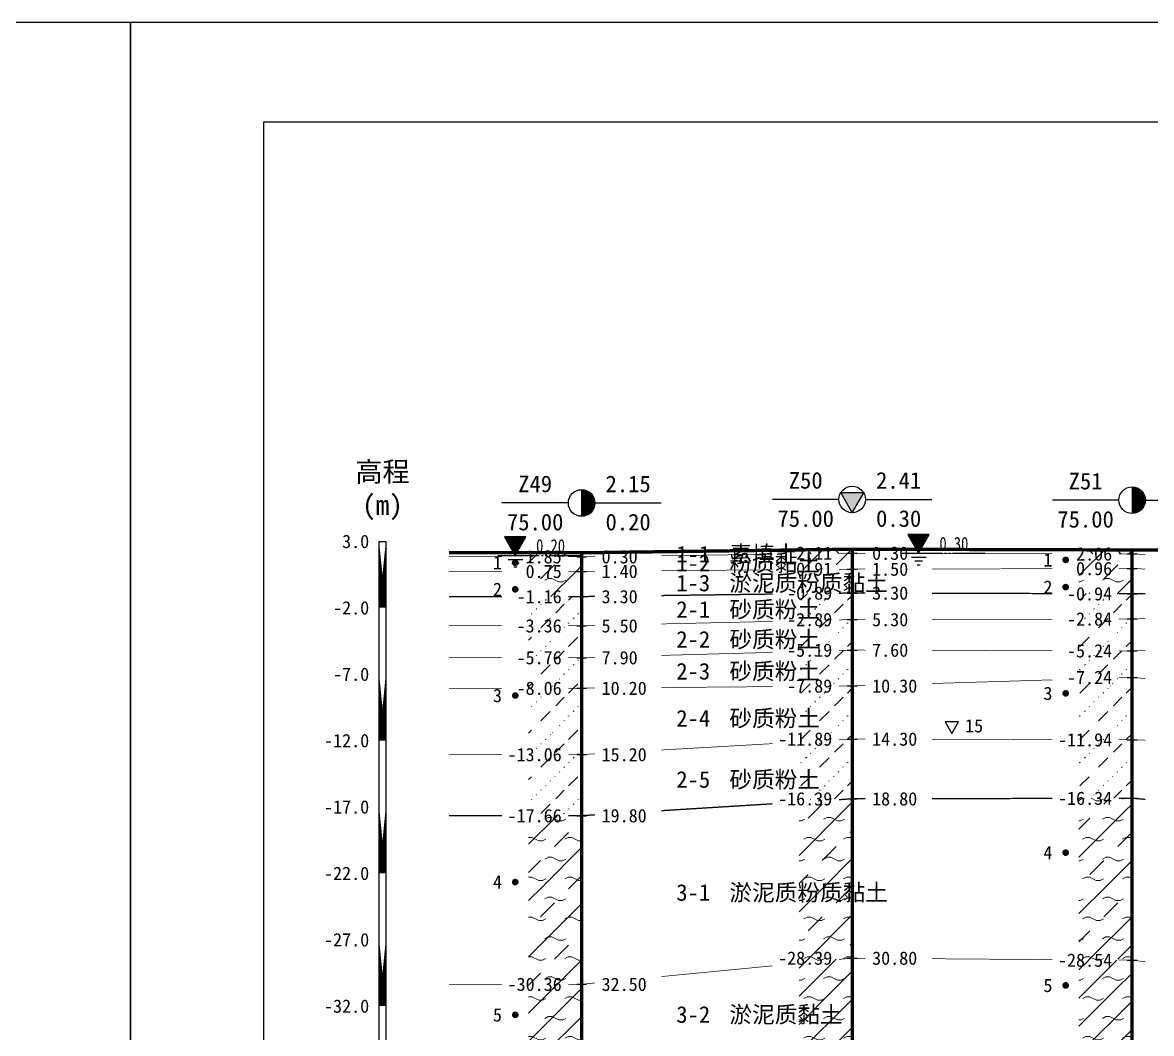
# Model space of a CAD drawing. Extents: x -37 to 3540, y -1485 to 297.
# Drawn here: x 2886.9 to 3056.9, y -152.3 to 0 of the extents above; entities that cross this region are included whole.
import ezdxf
from ezdxf.enums import TextEntityAlignment as Align

# ---------------------------------------------------------------- set-up
doc = ezdxf.new("R2010")
doc.units = 0
doc.layers.get('0').update_dxf_attribs({"linetype": 'CONTINUOUS'})
for name, color, linetype in [('CURVE', 200, 'CONTINUOUS'), ('FRAME', 7, 'CONTINUOUS'), ('HOLE', 41, 'CONTINUOUS'), ('RULER', 7, 'CONTINUOUS'), ('SAMPLE', 1, 'CONTINUOUS'), ('STRATUM', 241, 'CONTINUOUS')]:
    doc.layers.add(name, color=color, linetype=linetype)
doc.layers.add('HATCH', color=7, linetype='CONTINUOUS', lineweight=13)
doc.styles.add('ST', font='')
doc.styles.get('ST').set_extended_font_data('SimSun')
pattern_1 = [(45, (2934.1222, -297), (-2.12132, 2.12132), [10, 0]), (135, (2934.1222, -297), (-2.12132, -2.12132), [10, 0])]
pattern_2 = [(45, (2934.122, -297), (-4.24264, 4.24264), [10, 0]), (45, (2935.183, -300.182), (-2.12132, 6.36396), [3, -3])]
pattern_3 = [(45, (2934.122, -297), (-4.24264, 4.24264), [10, 0]), (45, (2935.183, -300.182), (-2.12132, 6.36396), [3, -3]), (26.565, (2935.1963, -297.2536), (5.999823, 5.999812), [0.567, -12.849]), (0, (2934.6293, -297.2536), (0, 6), [0.567, -5.433]), (26.565, (2932.541, -297), (5.999823, 5.999812), [0.567, -12.849]), (0, (2933.048, -296.7464), (0, 6), [0.567, -5.433]), (153.435, (2934.6293, -297.2536), (-5.999818, -5e-06), [1.134, -12.2826]), (26.565, (2938.1963, -294.2536), (5.999823, 5.999812), [0.567, -12.849]), (0, (2937.6293, -294.2536), (0, 6), [0.567, -5.433]), (26.565, (2935.541, -294), (5.999823, 5.999812), [0.567, -12.849]), (0, (2936.048, -293.7464), (0, 6), [0.567, -5.433]), (153.435, (2937.6293, -294.2536), (-5.999818, -5e-06), [1.134, -12.2826])]
pattern_4 = [(45, (2934.122, -297), (-7e-07, 6.99998), [1.97196, -7.92754]), (45, (2936.935, -294.171), (-7e-07, 6.99998), [1.99367, -7.90583]), (45, (2939.1897, -291.918), (-7e-07, 6.99998), [1.8136, -8.08588]), (26.565, (2934.1222, -293.5), (7, 7), [0.0965, -15.55598]), (36.8699, (2934.8222, -292.8), (7, 7), [0.19775, -34.80225]), (315, (2937.622, -290.024), (6.99998, 1e-06), [0.03305, -9.86644]), (26.565, (2937.6222, -297), (7, 7), [0.14475, -15.50773]), (26.565, (2938.3222, -296.3), (7, 7), [0.10528, -15.5472]), (90, (2938.672, -295.95), (-7, -5e-07), [0.02877, -6.97123]), (26.565, (2939.0222, -295.6), (7, 7), [0.091, -31.21394]), (36.8699, (2939.7222, -294.9), (7, 7), [0.1107, -34.8893]), (45, (2940.422, -294.2), (-2e-07, 6.99998), [0.10911, -9.79038]), (315, (2941.0363, -293.452), (6.99998, 1e-06), [0.03305, -9.86644]), (36.8699, (2935.5222, -292.1), (7, 7), [0.10224, -34.89776]), (53.1301, (2936.2222, -291.4), (14, 21), [0.13438, -34.86562]), (53.1301, (2936.9222, -290.7), (14, 21), [0.12625, -34.87375])]
pattern_5 = [(45, (2934.1222, -297), (-2.12132, 2.12132), [10, 0]), (26.565, (2935.1963, -297.2536), (5.999823, 5.999812), [0.567, -12.849]), (0, (2934.6293, -297.2536), (0, 6), [0.567, -5.433]), (26.565, (2932.541, -297), (5.999823, 5.999812), [0.567, -12.849]), (0, (2933.048, -296.7464), (0, 6), [0.567, -5.433]), (153.435, (2934.6293, -297.2536), (-5.999818, -5e-06), [1.134, -12.2826]), (26.565, (2938.1963, -294.2536), (5.999823, 5.999812), [0.567, -12.849]), (0, (2937.6293, -294.2536), (0, 6), [0.567, -5.433]), (26.565, (2935.541, -294), (5.999823, 5.999812), [0.567, -12.849]), (0, (2936.048, -293.7464), (0, 6), [0.567, -5.433]), (153.435, (2937.6293, -294.2536), (-5.999818, -5e-06), [1.134, -12.2826])]

# ---------------------------------------------------------------- blocks, each defined once
blk = doc.blocks.new('H_sam_hole')
blk.add_line((0, 2), (0, -2))
at = {"const_width": 2}
blk.add_lwpolyline([(0, -1, 0.414214), (1, 0, 0.414214), (0, 1, 1)], format="xyb", dxfattribs=at)
blk.add_circle((0, 0), 2)
blk = doc.blocks.new('H_spt_hole')
blk.add_hatch(color=256).paths.add_polyline_path([(1.73, 1), (-1.73, 1), (0, -2)])
blk.add_lwpolyline([(0, -2), (1.73, 1), (-1.73, 1)], close=True)
blk.add_circle((0, 0), 2)
blk = doc.blocks.new('SampleSoilUndisturbed')
at = {"const_width": 0.5}
blk.add_lwpolyline([(-0.25, 0, 1), (0.25, 0, 1)], format="xyb", close=True, dxfattribs=at)
blk = doc.blocks.new('TrigonHollow')
blk.add_lwpolyline([(0, -1.15), (1, 0.58), (-1, 0.58)], close=True)
blk = doc.blocks.new('Gwl')
blk.add_lwpolyline([(0, 0, 0, 3.22, 0), (0, 2.79, 3.22, 3.22, 0)], format="xyseb")
blk.add_lwpolyline([(0, 0), (1.61, 2.79), (-1.61, 2.79)], close=True)
for points in [[(-2.63, 0), (3.61, 0)], [(3.93, 0), (4.21, 0)], [(4.53, 0), (4.8, 0)], [(5.09, 0), (9.99, 0)], [(-1.09, -0.61), (1.16, -0.61)], [(-0.54, -1.14), (0.61, -1.14)], [(-0.19, -1.74), (0.26, -1.74)]]:
    blk.add_lwpolyline(points)
at = {"style": 'ST', "width": 0.8}
blk.add_attdef('*GWL', (3.14, 0.45), '', height=2, dxfattribs=at)

msp = doc.modelspace()

# ---------------------------------------------------------------- hatches: boundary and pattern name
at = {"layer": 'HATCH'}
h = msp.add_hatch(dxfattribs=at)
h.set_pattern_fill('FZNT', color=32, style=0)
h.set_pattern_definition(pattern_2)
h.paths.add_polyline_path([(3011.84, -79.93), (3003.84, -80.04), (3003.84, -82.4), (3011.84, -82.33)])
h.paths.add_polyline_path([(2992.53, -83.85), (3008.48, -83.85), (3008.48, -78.91), (2992.53, -78.91)], flags=9)
h.paths.add_polyline_path([(2992.53, -82.51), (3004.9, -82.51), (3004.9, -77.57), (2992.53, -77.57)], flags=9)
h.paths.add_polyline_path([(3002.63, -83.82), (3009.33, -83.82), (3009.33, -80.89), (3002.63, -80.89)], flags=9)
h.paths.add_polyline_path([(3002.64, -81.42), (3009.33, -81.42), (3009.33, -78.5), (3002.64, -78.5)], flags=9)
h = msp.add_hatch(dxfattribs=at)
h.set_pattern_fill('STT', color=50, style=0)
h.set_pattern_definition(pattern_1)
h.paths.add_polyline_path([(2971.09, -79.87), (2963.09, -79.87), (2963.09, -80.47), (2971.09, -80.47)])
h.paths.add_polyline_path([(2961.88, -81.96), (2968.58, -81.96), (2968.58, -79.02), (2961.88, -79.02)], flags=9)
h = msp.add_hatch(dxfattribs=at)
h.set_pattern_fill('FZNT', color=32, style=0)
h.set_pattern_definition(pattern_2)
h.paths.add_polyline_path([(2971.09, -80.47), (2963.09, -80.47), (2963.09, -82.67), (2971.09, -82.67)])
h.paths.add_polyline_path([(2961.88, -84.16), (2968.58, -84.16), (2968.58, -81.22), (2961.88, -81.22)], flags=9)
h.paths.add_polyline_path([(2961.88, -81.96), (2968.58, -81.96), (2968.58, -79.02), (2961.88, -79.02)], flags=9)
h = msp.add_hatch(dxfattribs=at)
h.set_pattern_fill('STT', color=50, style=0)
h.set_pattern_definition(pattern_1)
h.paths.add_polyline_path([(3011.84, -79.33), (3003.84, -79.44), (3003.84, -80.04), (3011.84, -79.93)])
h.paths.add_polyline_path([(2992.53, -83.85), (3008.48, -83.85), (3008.48, -78.91), (2992.53, -78.91)], flags=9)
h.paths.add_polyline_path([(3002.64, -81.42), (3009.33, -81.42), (3009.33, -78.5), (3002.64, -78.5)], flags=9)
h = msp.add_hatch(dxfattribs=at)
h.set_pattern_fill('STT', color=50, style=0)
h.set_pattern_definition(pattern_1)
h.paths.add_polyline_path([(3054, -79.44), (3046, -79.42), (3046, -80.02), (3054, -80.04)])
h.paths.add_polyline_path([(3044.79, -81.53), (3051.49, -81.53), (3051.49, -78.6), (3044.79, -78.6)], flags=9)
h = msp.add_hatch(dxfattribs=at)
h.set_pattern_fill('FZNT', color=32, style=0)
h.set_pattern_definition(pattern_2)
h.paths.add_polyline_path([(3054, -80.04), (3046, -80.02), (3046, -82.26), (3054, -82.24)])
h.paths.add_polyline_path([(3044.79, -83.73), (3051.49, -83.73), (3051.49, -80.8), (3044.79, -80.8)], flags=9)
h.paths.add_polyline_path([(3044.79, -81.53), (3051.49, -81.53), (3051.49, -78.6), (3044.79, -78.6)], flags=9)
h = msp.add_hatch(dxfattribs=at)
h.set_pattern_fill('YNFNT', color=251, style=0)
h.set_pattern_definition(pattern_3)
h.paths.add_polyline_path([(2971.09, -82.67), (2963.09, -82.67), (2963.09, -86.47), (2971.09, -86.47)])
h.paths.add_polyline_path([(2960.45, -87.96), (2968.58, -87.96), (2968.58, -85.02), (2960.45, -85.02)], flags=9)
h.paths.add_polyline_path([(2961.88, -84.16), (2968.58, -84.16), (2968.58, -81.22), (2961.88, -81.22)], flags=9)
h = msp.add_hatch(dxfattribs=at)
h.set_pattern_fill('YNFNT', color=251, style=0)
h.set_pattern_definition(pattern_3)
h.paths.add_polyline_path([(3054, -82.24), (3046, -82.26), (3046, -86.02), (3054, -86.04)])
h.paths.add_polyline_path([(3043.36, -87.53), (3051.49, -87.53), (3051.49, -84.6), (3043.36, -84.6)], flags=9)
h.paths.add_polyline_path([(3044.79, -83.73), (3051.49, -83.73), (3051.49, -80.8), (3044.79, -80.8)], flags=9)
h = msp.add_hatch(dxfattribs=at)
h.set_pattern_fill('SZFT', color=52, style=0)
h.set_pattern_definition(pattern_4)
h.paths.add_polyline_path([(3011.84, -85.93), (3003.84, -86.04), (3003.84, -90.12), (3011.84, -89.93)])
h.paths.add_polyline_path([(2992.53, -90.85), (3008.48, -90.85), (3008.48, -85.9), (2992.53, -85.9)], flags=9)
h.paths.add_polyline_path([(2992.53, -86.85), (3019.2, -86.85), (3019.2, -81.91), (2992.53, -81.91)], flags=9)
h.paths.add_polyline_path([(3001.2, -91.42), (3009.33, -91.42), (3009.33, -88.49), (3001.2, -88.49)], flags=9)
h.paths.add_polyline_path([(3001.2, -87.42), (3009.33, -87.42), (3009.33, -84.49), (3001.2, -84.49)], flags=9)
h = msp.add_hatch(dxfattribs=at)
h.set_pattern_fill('SZFT', color=52, style=0)
h.set_pattern_definition(pattern_4)
h.paths.add_polyline_path([(3054, -86.04), (3046, -86.02), (3046, -89.86), (3054, -89.84)])
h.paths.add_polyline_path([(3043.36, -91.33), (3051.49, -91.33), (3051.49, -88.4), (3043.36, -88.4)], flags=9)
h.paths.add_polyline_path([(3043.36, -87.53), (3051.49, -87.53), (3051.49, -84.6), (3043.36, -84.6)], flags=9)
h = msp.add_hatch(dxfattribs=at)
h.set_pattern_fill('SZFT', color=52, style=0)
h.set_pattern_definition(pattern_4)
h.paths.add_polyline_path([(2971.09, -86.47), (2963.09, -86.47), (2963.09, -90.87), (2971.09, -90.87)])
h.paths.add_polyline_path([(2960.45, -92.36), (2968.58, -92.36), (2968.58, -89.42), (2960.45, -89.42)], flags=9)
h.paths.add_polyline_path([(2960.45, -87.96), (2968.58, -87.96), (2968.58, -85.02), (2960.45, -85.02)], flags=9)
h = msp.add_hatch(dxfattribs=at)
h.set_pattern_fill('SZFT', color=52, style=0)
h.set_pattern_definition(pattern_4)
h.paths.add_polyline_path([(3054, -89.84), (3046, -89.86), (3046, -94.62), (3054, -94.64)])
h.paths.add_polyline_path([(3043.37, -96.13), (3051.49, -96.13), (3051.49, -93.23), (3043.37, -93.23)], flags=9)
h.paths.add_polyline_path([(3043.36, -91.33), (3051.49, -91.33), (3051.49, -88.4), (3043.36, -88.4)], flags=9)
h = msp.add_hatch(dxfattribs=at)
h.set_pattern_fill('SZFT', color=52, style=0)
h.set_pattern_definition(pattern_4)
h.paths.add_polyline_path([(2971.09, -90.87), (2963.09, -90.87), (2963.09, -95.67), (2971.09, -95.67)])
h.paths.add_polyline_path([(2960.45, -97.16), (2968.58, -97.16), (2968.58, -94.22), (2960.45, -94.22)], flags=9)
h.paths.add_polyline_path([(2960.45, -92.36), (2968.58, -92.36), (2968.58, -89.42), (2960.45, -89.42)], flags=9)
h = msp.add_hatch(dxfattribs=at)
h.set_pattern_fill('SZFT', color=52, style=0)
h.set_pattern_definition(pattern_4)
h.paths.add_polyline_path([(3011.84, -89.93), (3003.84, -90.12), (3003.84, -94.75), (3011.84, -94.53)])
h.paths.add_polyline_path([(2992.53, -95.34), (3008.48, -95.34), (3008.48, -90.4), (2992.53, -90.4)], flags=9)
h.paths.add_polyline_path([(3001.2, -96.02), (3009.33, -96.02), (3009.33, -93.09), (3001.2, -93.09)], flags=9)
h.paths.add_polyline_path([(3001.2, -91.42), (3009.33, -91.42), (3009.33, -88.49), (3001.2, -88.49)], flags=9)
h = msp.add_hatch(dxfattribs=at)
h.set_pattern_fill('SZFT', color=52, style=0)
h.set_pattern_definition(pattern_4)
h.paths.add_polyline_path([(3011.84, -94.53), (3003.84, -94.75), (3003.84, -100), (3011.84, -99.93)])
h.paths.add_polyline_path([(2992.53, -100.15), (3008.48, -100.15), (3008.48, -95.2), (2992.53, -95.2)], flags=9)
h.paths.add_polyline_path([(3001.2, -101.42), (3009.33, -101.42), (3009.33, -98.49), (3001.2, -98.49)], flags=9)
h.paths.add_polyline_path([(3001.2, -96.02), (3009.33, -96.02), (3009.33, -93.09), (3001.2, -93.09)], flags=9)
h = msp.add_hatch(dxfattribs=at)
h.set_pattern_fill('SZFT', color=52, style=0)
h.set_pattern_definition(pattern_4)
h.paths.add_polyline_path([(3054, -94.64), (3046, -94.62), (3046, -98.89), (3054, -98.64)])
h.paths.add_polyline_path([(3043.37, -100.13), (3051.49, -100.13), (3051.49, -97.23), (3043.37, -97.23)], flags=9)
h.paths.add_polyline_path([(3043.37, -96.13), (3051.49, -96.13), (3051.49, -93.23), (3043.37, -93.23)], flags=9)
h = msp.add_hatch(dxfattribs=at)
h.set_pattern_fill('SZFT', color=52, style=0)
h.set_pattern_definition(pattern_4)
h.paths.add_polyline_path([(2971.09, -95.67), (2963.09, -95.67), (2963.09, -100.27), (2971.09, -100.27)])
h.paths.add_polyline_path([(2960.45, -101.76), (2968.58, -101.76), (2968.58, -98.82), (2960.45, -98.82)], flags=9)
h.paths.add_polyline_path([(2960.45, -97.16), (2968.58, -97.16), (2968.58, -94.22), (2960.45, -94.22)], flags=9)
h = msp.add_hatch(dxfattribs=at)
h.set_pattern_fill('SZFT', color=52, style=0)
h.set_pattern_definition(pattern_4)
h.paths.add_polyline_path([(3011.84, -99.93), (3003.84, -100), (3003.84, -108.39), (3011.84, -107.93)])
h.paths.add_polyline_path([(2992.53, -107.24), (3008.48, -107.24), (3008.48, -102.29), (2992.53, -102.29)], flags=9)
h.paths.add_polyline_path([(2999.77, -109.42), (3009.33, -109.42), (3009.33, -106.49), (2999.77, -106.49)], flags=9)
h.paths.add_polyline_path([(3001.2, -101.42), (3009.33, -101.42), (3009.33, -98.49), (3001.2, -98.49)], flags=9)
h = msp.add_hatch(dxfattribs=at)
h.set_pattern_fill('SZFT', color=52, style=0)
h.set_pattern_definition(pattern_4)
h.paths.add_polyline_path([(3054, -98.64), (3046, -98.89), (3046, -108.02), (3054, -108.04)])
h.paths.add_polyline_path([(3041.93, -109.53), (3051.49, -109.53), (3051.49, -106.6), (3041.93, -106.6)], flags=9)
h.paths.add_polyline_path([(3043.37, -100.13), (3051.49, -100.13), (3051.49, -97.23), (3043.37, -97.23)], flags=9)
h = msp.add_hatch(dxfattribs=at)
h.set_pattern_fill('SZFT', color=52, style=0)
h.set_pattern_definition(pattern_4)
h.paths.add_polyline_path([(2971.09, -100.27), (2963.09, -100.27), (2963.09, -110.27), (2971.09, -110.27)])
h.paths.add_polyline_path([(2959.02, -111.76), (2968.58, -111.76), (2968.58, -108.82), (2959.02, -108.82)], flags=9)
h.paths.add_polyline_path([(2960.45, -101.76), (2968.58, -101.76), (2968.58, -98.82), (2960.45, -98.82)], flags=9)
h = msp.add_hatch(dxfattribs=at)
h.set_pattern_fill('SZFT', color=52, style=0)
h.set_pattern_definition(pattern_4)
h.paths.add_polyline_path([(3011.84, -107.93), (3003.84, -108.39), (3003.84, -117.43), (3011.84, -116.93)])
h.paths.add_polyline_path([(2992.53, -116.45), (3008.48, -116.45), (3008.48, -111.51), (2992.53, -111.51)], flags=9)
h.paths.add_polyline_path([(2999.77, -118.42), (3009.33, -118.42), (3009.33, -115.49), (2999.77, -115.49)], flags=9)
h.paths.add_polyline_path([(2999.77, -109.42), (3009.33, -109.42), (3009.33, -106.49), (2999.77, -106.49)], flags=9)
h = msp.add_hatch(dxfattribs=at)
h.set_pattern_fill('SZFT', color=52, style=0)
h.set_pattern_definition(pattern_4)
h.paths.add_polyline_path([(3054, -108.04), (3046, -108.02), (3046, -116.86), (3054, -116.84)])
h.paths.add_polyline_path([(3041.93, -118.33), (3051.49, -118.33), (3051.49, -115.4), (3041.93, -115.4)], flags=9)
h.paths.add_polyline_path([(3041.93, -109.53), (3051.49, -109.53), (3051.49, -106.6), (3041.93, -106.6)], flags=9)
h = msp.add_hatch(dxfattribs=at)
h.set_pattern_fill('SZFT', color=52, style=0)
h.set_pattern_definition(pattern_4)
h.paths.add_polyline_path([(2971.09, -110.27), (2963.09, -110.27), (2963.09, -119.47), (2971.09, -119.47)])
h.paths.add_polyline_path([(2959.02, -120.96), (2968.58, -120.96), (2968.58, -118.02), (2959.02, -118.02)], flags=9)
h.paths.add_polyline_path([(2959.02, -111.76), (2968.58, -111.76), (2968.58, -108.82), (2959.02, -108.82)], flags=9)
h = msp.add_hatch(dxfattribs=at)
h.set_pattern_fill('YNFNT', color=251, style=0)
h.set_pattern_definition(pattern_3)
h.paths.add_polyline_path([(3011.84, -116.93), (3003.84, -117.43), (3003.84, -141.7), (3011.84, -140.93)])
h.paths.add_polyline_path([(2992.53, -133.47), (3019.2, -133.47), (3019.2, -128.53), (2992.53, -128.53)], flags=9)
h.paths.add_polyline_path([(2999.77, -142.42), (3009.33, -142.42), (3009.33, -139.49), (2999.77, -139.49)], flags=9)
h.paths.add_polyline_path([(2999.77, -118.42), (3009.33, -118.42), (3009.33, -115.49), (2999.77, -115.49)], flags=9)
h = msp.add_hatch(dxfattribs=at)
h.set_pattern_fill('YNFNT', color=251, style=0)
h.set_pattern_definition(pattern_3)
h.paths.add_polyline_path([(3054, -116.84), (3046, -116.86), (3046, -141.18), (3054, -141.24)])
h.paths.add_polyline_path([(3041.93, -142.73), (3051.49, -142.73), (3051.49, -139.8), (3041.93, -139.8)], flags=9)
h.paths.add_polyline_path([(3041.93, -118.33), (3051.49, -118.33), (3051.49, -115.4), (3041.93, -115.4)], flags=9)
h = msp.add_hatch(dxfattribs=at)
h.set_pattern_fill('YNFNT', color=251, style=0)
h.set_pattern_definition(pattern_3)
h.paths.add_polyline_path([(2971.09, -119.47), (2963.09, -119.47), (2963.09, -144.87), (2971.09, -144.87)])
h.paths.add_polyline_path([(2959.02, -146.36), (2968.58, -146.36), (2968.58, -143.42), (2959.02, -143.42)], flags=9)
h.paths.add_polyline_path([(2959.02, -120.96), (2968.58, -120.96), (2968.58, -118.02), (2959.02, -118.02)], flags=9)
h = msp.add_hatch(dxfattribs=at)
h.set_pattern_fill('YNNT', color=251, style=0)
h.set_pattern_definition(pattern_5)
h.paths.add_polyline_path([(3011.84, -140.93), (3003.84, -141.7), (3003.84, -155.2), (3011.84, -155.13)])
h.paths.add_polyline_path([(2992.54, -151.83), (3012.04, -151.83), (3012.04, -146.95), (2992.54, -146.95)], flags=9)
h.paths.add_polyline_path([(2999.77, -156.62), (3009.33, -156.62), (3009.33, -153.69), (2999.77, -153.69)], flags=9)
h.paths.add_polyline_path([(2999.77, -142.42), (3009.33, -142.42), (3009.33, -139.49), (2999.77, -139.49)], flags=9)
h = msp.add_hatch(dxfattribs=at)
h.set_pattern_fill('YNNT', color=251, style=0)
h.set_pattern_definition(pattern_5)
h.paths.add_polyline_path([(3054, -141.24), (3046, -141.18), (3046, -155.06), (3054, -155.04)])
h.paths.add_polyline_path([(3041.93, -156.53), (3051.49, -156.53), (3051.49, -153.6), (3041.93, -153.6)], flags=9)
h.paths.add_polyline_path([(3041.93, -142.73), (3051.49, -142.73), (3051.49, -139.8), (3041.93, -139.8)], flags=9)
h = msp.add_hatch(dxfattribs=at)
h.set_pattern_fill('YNNT', color=251, style=0)
h.set_pattern_definition(pattern_5)
h.paths.add_polyline_path([(2971.09, -144.87), (2963.09, -144.87), (2963.09, -155.47), (2971.09, -155.47)])
h.paths.add_polyline_path([(2959.02, -156.96), (2968.58, -156.96), (2968.58, -154.02), (2959.02, -154.02)], flags=9)
h.paths.add_polyline_path([(2959.02, -146.36), (2968.58, -146.36), (2968.58, -143.42), (2959.02, -143.42)], flags=9)

# ---------------------------------------------------------------- linework, layer by layer
at = {"layer": 'FRAME', "color": 245, "linetype": 'Continuous'}
for p, q in [((3367.58, 0), (2903.15, 0)), ((2903.15, 0), (2903.15, -297))]:
    msp.add_line(p, q, dxfattribs=at)
at = {"layer": 'FRAME', "linetype": 'Continuous'}
for p, q in [((3347.58, -15), (2923.15, -15)), ((2923.15, -15), (2923.15, -282))]:
    msp.add_line(p, q, dxfattribs=at)
at = {"layer": 'FRAME', "color": 245, "linetype": 'Continuous'}
msp.add_lwpolyline([(2483.15, -297), (2903.15, -297), (2903.15, 0), (2483.15, 0)], close=True, dxfattribs=at)
at = {"layer": 'HOLE', "linetype": 'Continuous'}
for points in [[(2969.09, -72.37), (2959.09, -72.37)], [(2973.09, -72.37), (2983.09, -72.37)], [(3009.84, -71.83), (2999.84, -71.83)], [(3013.84, -71.83), (3023.84, -71.83)], [(3052, -71.94), (3042, -71.94)], [(3056, -71.94), (3066, -71.94)], [(2970.34, -80.47), (2971.84, -80.47)], [(3011.09, -79.93), (3012.59, -79.93)], [(3053.25, -80.04), (3054.75, -80.04)], [(2970.34, -82.67), (2971.84, -82.67)], [(3011.09, -82.33), (3012.59, -82.33)], [(3053.25, -82.24), (3054.75, -82.24)], [(2970.34, -86.47), (2971.84, -86.47)], [(3011.09, -85.93), (3012.59, -85.93)], [(3053.25, -86.04), (3054.75, -86.04)], [(3011.09, -89.93), (3012.59, -89.93)], [(3053.25, -89.84), (3054.75, -89.84)], [(2970.34, -90.87), (2971.84, -90.87)], [(3011.09, -94.53), (3012.59, -94.53)], [(3053.25, -94.64), (3054.75, -94.64)], [(2970.34, -95.67), (2971.84, -95.67)], [(2970.34, -100.27), (2971.84, -100.27)], [(3011.09, -99.93), (3012.59, -99.93)], [(3053.25, -98.64), (3054.75, -98.64)], [(3011.09, -107.93), (3012.59, -107.93)], [(3053.25, -108.04), (3054.75, -108.04)], [(2970.34, -110.27), (2971.84, -110.27)], [(3011.09, -116.93), (3012.59, -116.93)], [(3053.25, -116.84), (3054.75, -116.84)], [(2970.34, -119.47), (2971.84, -119.47)], [(3011.09, -140.93), (3012.59, -140.93)], [(3053.25, -141.24), (3054.75, -141.24)], [(2970.34, -144.87), (2971.84, -144.87)]]:
    msp.add_lwpolyline(points, dxfattribs=at)
at = {"layer": 'HOLE', "linetype": 'Continuous', "const_width": 0.5}
for points in [[(2971.09, -79.87), (2971.09, -229.87)], [(3011.84, -79.33), (3011.84, -228.03)], [(3054, -79.44), (3054, -229.44)]]:
    msp.add_lwpolyline(points, dxfattribs=at)
at = {"layer": 'RULER', "linetype": 'Continuous', "const_width": 1}
for points in [[(2941.09, -78.16), (2941.09, -88.16)], [(2941.09, -98.16), (2941.09, -108.16)], [(2941.09, -118.16), (2941.09, -128.16)], [(2941.09, -138.16), (2941.09, -148.16)]]:
    msp.add_lwpolyline(points, close=True, dxfattribs=at)
at = {"layer": 'RULER', "linetype": 'Continuous'}
msp.add_lwpolyline([(2940.59, -78.16), (2941.59, -78.16), (2941.59, -238.16), (2940.59, -238.16)], close=True, dxfattribs=at)
at = {"layer": 'STRATUM', "linetype": 'Continuous'}
for points, const_width in [([(2951.09, -79.87), (2969.09, -79.87)], 0.5), ([(2969.09, -79.87), (2971.09, -79.87), (2983.09, -79.71)], 0.5), ([(2983.09, -79.71), (3009.84, -79.36)], 0.5), ([(3009.84, -79.36), (3011.84, -79.33), (3023.84, -79.36)], 0.5), ([(3009.84, -79.96), (3011.84, -79.93), (3013.84, -79.94)], 0.1), ([(3023.84, -79.36), (3052, -79.44)], 0.5), ([(3023.84, -79.96), (3032.92, -79.99), (3042, -80.01)], 0.1), ([(3052, -79.44), (3054, -79.44), (3066, -79.46)], 0.5), ([(2951.09, -80.47), (2959.09, -80.47)], 0.1), ([(2969.09, -80.47), (2971.09, -80.47), (2973.09, -80.44)], 0.1), ([(2983.09, -80.31), (2991.47, -80.2), (2999.84, -80.09)], 0.1), ([(3052, -80.04), (3054, -80.04), (3056, -80.12)], 0.1), ([(2951.09, -82.67), (2959.09, -82.67)], 0.1), ([(2969.09, -82.67), (2971.09, -82.67), (2973.09, -82.65)], 0.1), ([(2983.09, -82.57), (2991.47, -82.5), (2999.84, -82.43)], 0.1), ([(3009.84, -82.35), (3011.84, -82.33), (3013.84, -82.33)], 0.1), ([(3023.84, -82.31), (3032.92, -82.29), (3042, -82.27)], 0.1), ([(3052, -82.25), (3054, -82.24), (3056, -82.31)], 0.1), ([(2951.09, -86.47), (2959.09, -86.47)], 0.2), ([(2969.09, -86.47), (2971.09, -86.47), (2973.09, -86.44)], 0.2), ([(2983.09, -86.31), (2991.47, -86.2), (2999.84, -86.09)], 0.2), ([(3009.84, -85.96), (3011.84, -85.93), (3013.84, -85.94)], 0.2), ([(3023.84, -85.96), (3032.92, -85.99), (3042, -86.01)], 0.2), ([(3052, -86.04), (3054, -86.04), (3056, -86.03)], 0.2), ([(3009.84, -89.98), (3011.84, -89.93), (3013.84, -89.93)], 0.1), ([(3023.84, -89.91), (3032.92, -89.89), (3042, -89.87)], 0.1), ([(3052, -89.85), (3054, -89.84), (3056, -89.8)], 0.1), ([(2951.09, -90.87), (2959.09, -90.87)], 0.1), ([(2969.09, -90.87), (2971.09, -90.87), (2973.09, -90.82)], 0.1), ([(2983.09, -90.59), (2991.47, -90.4), (2999.84, -90.21)], 0.1), ([(2983.09, -95.33), (2991.47, -95.1), (2999.84, -94.87)], 0.1), ([(3009.84, -94.59), (3011.84, -94.53), (3013.84, -94.54)], 0.1), ([(3023.84, -94.56), (3032.92, -94.59), (3042, -94.61)], 0.1), ([(3052, -94.64), (3054, -94.64), (3056, -94.63)], 0.1), ([(2951.09, -95.67), (2959.09, -95.67)], 0.1), ([(2969.09, -95.67), (2971.09, -95.67), (2973.09, -95.61)], 0.1), ([(3052, -98.7), (3054, -98.64), (3056, -98.82)], 0.1), ([(2951.09, -100.27), (2959.09, -100.27)], 0.1), ([(2969.09, -100.27), (2971.09, -100.27), (2973.09, -100.25)], 0.1), ([(2983.09, -100.17), (2991.47, -100.1), (2999.84, -100.03)], 0.1), ([(3009.84, -99.95), (3011.84, -99.93), (3013.84, -99.87)], 0.1), ([(3023.84, -99.56), (3032.92, -99.29), (3042, -99.01)], 0.1), ([(2983.09, -109.58), (2991.47, -109.1), (2999.84, -108.62)], 0.1), ([(3009.84, -108.05), (3011.84, -107.93), (3013.84, -107.94)], 0.1), ([(3023.84, -107.96), (3032.92, -107.99), (3042, -108.01)], 0.1), ([(3052, -108.04), (3054, -108.04), (3056, -108.1)], 0.1), ([(2951.09, -110.27), (2959.09, -110.27)], 0.1), ([(2969.09, -110.27), (2971.09, -110.27), (2973.09, -110.15)], 0.1), ([(3009.84, -117.06), (3011.84, -116.93), (3013.84, -116.93)], 0.2), ([(3023.84, -116.91), (3032.92, -116.89), (3042, -116.87)], 0.2), ([(3052, -116.85), (3054, -116.84), (3056, -117.01)], 0.2), ([(2983.09, -118.72), (2991.47, -118.2), (2999.84, -117.68)], 0.2), ([(2951.09, -119.47), (2959.09, -119.47)], 0.2), ([(2969.09, -119.47), (2971.09, -119.47), (2973.09, -119.34)], 0.2), ([(3009.84, -141.13), (3011.84, -140.93), (3013.84, -140.95)], 0.1), ([(3023.84, -141.02), (3032.92, -141.09), (3042, -141.15)], 0.1), ([(2983.09, -143.71), (2991.47, -142.9), (2999.84, -142.09)], 0.1), ([(3052, -141.23), (3054, -141.24), (3056, -141.48)], 0.1), ([(2951.09, -144.87), (2959.09, -144.87)], 0.1), ([(2969.09, -144.87), (2971.09, -144.87), (2973.09, -144.67)], 0.1)]:
    msp.add_lwpolyline(points, dxfattribs=dict(at, const_width=const_width))

# ---------------------------------------------------------------- block references
at = {"layer": 'CURVE'}
for p, values in [((2961.09, -80.27), {'*GWL': '0.20'}), ((3021.84, -79.93), {'*GWL': '0.30'})]:
    msp.add_blockref('Gwl', p, dxfattribs=at).add_auto_attribs(values)
msp.add_blockref('TrigonHollow', (3026.84, -105.93), dxfattribs=at)
at = {"layer": 'HOLE'}
for name, p in [('H_sam_hole', (2971.09, -72.37)), ('H_spt_hole', (3011.84, -71.83)), ('H_sam_hole', (3054, -71.94))]:
    msp.add_blockref(name, p, dxfattribs=at)
at = {"layer": 'SAMPLE'}
for p in [(2961.09, -81.37), (3044, -80.94), (2961.09, -85.37), (3044, -85.04), (2961.09, -101.37), (3044, -101.04), (3044, -125.04), (2961.09, -129.47), (3044, -145.04), (2961.09, -149.47)]:
    msp.add_blockref('SampleSoilUndisturbed', p, dxfattribs=at)

# ---------------------------------------------------------------- texts
at = {"layer": 'CURVE', "style": 'ST'}
msp.add_text('15', height=2, dxfattribs=at).set_placement((3028.84, -105.93), align=Align.MIDDLE_LEFT)
at = {"layer": 'HOLE', "style": 'ST'}
for s, p in [('Z50', (3004.84, -68.96)), ('2.41', (3018.84, -68.96)), ('Z51', (3047, -69.07)), ('Z49', (2964.09, -69.49)), ('2.15', (2978.09, -69.49)), ('75.00', (2964.09, -75.24)), ('0.20', (2978.09, -75.24)), ('75.00', (3004.84, -74.71)), ('0.30', (3018.84, -74.71)), ('75.00', (3047, -74.82))]:
    msp.add_text(s, height=2.5, dxfattribs=at).set_placement(p, align=Align.MIDDLE_CENTER)
for s, p in [('1.85', (2968.09, -80.47)), ('2.11', (3008.84, -79.93)), ('2.06', (3051, -80.04)), ('0.91', (3008.84, -82.33)), ('0.96', (3051, -82.24)), ('0.75', (2968.09, -82.67)), ('-0.89', (3008.84, -85.93)), ('-1.16', (2968.09, -86.47)), ('-0.94', (3051, -86.04)), ('-3.36', (2968.09, -90.87)), ('-2.89', (3008.84, -89.93)), ('-2.84', (3051, -89.84)), ('-5.76', (2968.09, -95.67)), ('-5.19', (3008.84, -94.53)), ('-5.24', (3051, -94.64)), ('-7.24', (3051, -98.64)), ('-8.06', (2968.09, -100.27)), ('-7.89', (3008.84, -99.93)), ('-11.89', (3008.84, -107.93)), ('-11.94', (3051, -108.04)), ('-13.06', (2968.09, -110.27)), ('-16.39', (3008.84, -116.93)), ('-16.34', (3051, -116.84)), ('-17.66', (2968.09, -119.47)), ('-28.39', (3008.84, -140.93)), ('-28.54', (3051, -141.24)), ('-30.36', (2968.09, -144.87))]:
    msp.add_text(s, height=2, dxfattribs=at).set_placement(p, align=Align.MIDDLE_RIGHT)
for s, p in [('0.30', (2974.09, -80.47)), ('0.30', (3014.84, -79.93)), ('1.50', (3014.84, -82.33)), ('1.40', (2974.09, -82.67)), ('3.30', (3014.84, -85.93)), ('3.30', (2974.09, -86.47)), ('5.50', (2974.09, -90.87)), ('5.30', (3014.84, -89.93)), ('7.90', (2974.09, -95.67)), ('7.60', (3014.84, -94.53)), ('10.20', (2974.09, -100.27)), ('10.30', (3014.84, -99.93)), ('14.30', (3014.84, -107.93)), ('15.20', (2974.09, -110.27)), ('18.80', (3014.84, -116.93)), ('19.80', (2974.09, -119.47)), ('30.80', (3014.84, -140.93)), ('32.50', (2974.09, -144.87))]:
    msp.add_text(s, height=2, dxfattribs=at).set_placement(p, align=Align.MIDDLE_LEFT)
at = {"layer": 'RULER', "style": 'ST'}
for s, p in [('高程', (2941.09, -66.16)), ('(m)', (2941.09, -71.16))]:
    msp.add_text(s, height=3, dxfattribs=at).set_placement(p, align=Align.TOP_CENTER)
for s, p in [('3.0', (2939.09, -78.16)), ('-2.0', (2939.09, -88.16)), ('-7.0', (2939.09, -98.16)), ('-12.0', (2939.09, -108.16)), ('-17.0', (2939.09, -118.16)), ('-22.0', (2939.09, -128.16)), ('-27.0', (2939.09, -138.16)), ('-32.0', (2939.09, -148.16))]:
    msp.add_text(s, height=2, dxfattribs=at).set_placement(p, align=Align.MIDDLE_RIGHT)
at = {"layer": 'SAMPLE', "style": 'ST'}
for s, p in [('1', (2959.09, -81.37)), ('1', (3042, -80.94)), ('2', (2959.09, -85.37)), ('2', (3042, -85.04)), ('3', (3042, -101.04)), ('3', (2959.09, -101.37)), ('4', (3042, -125.04)), ('4', (2959.09, -129.47)), ('5', (3042, -145.04)), ('5', (2959.09, -149.47))]:
    msp.add_text(s, height=2, dxfattribs=at).set_placement(p, align=Align.MIDDLE_RIGHT)
at = {"layer": 'STRATUM', "style": 'ST'}
for s, p in [('1-1', (2985.35, -80.07)), ('粉质黏土', (2993.35, -81.42)), ('素填土', (2993.35, -80.07)), ('1-2', (2985.35, -81.42)), ('1-3', (2985.35, -84.42)), ('淤泥质粉质黏土', (2993.35, -84.42)), ('2-1', (2985.35, -88.41)), ('砂质粉土', (2993.35, -88.41)), ('2-2', (2985.35, -92.91)), ('砂质粉土', (2993.35, -92.91)), ('2-3', (2985.35, -97.71)), ('砂质粉土', (2993.35, -97.71)), ('2-4', (2985.35, -104.8)), ('砂质粉土', (2993.35, -104.8)), ('2-5', (2985.35, -114.02)), ('砂质粉土', (2993.35, -114.02)), ('3-1', (2985.35, -131.04)), ('淤泥质粉质黏土', (2993.35, -131.04)), ('淤泥质黏土', (2993.35, -149.42)), ('3-2', (2985.35, -149.42))]:
    msp.add_text(s, height=2.5, dxfattribs=at).set_placement(p, align=Align.MIDDLE_LEFT)

doc.saveas('drawing.dxf')
